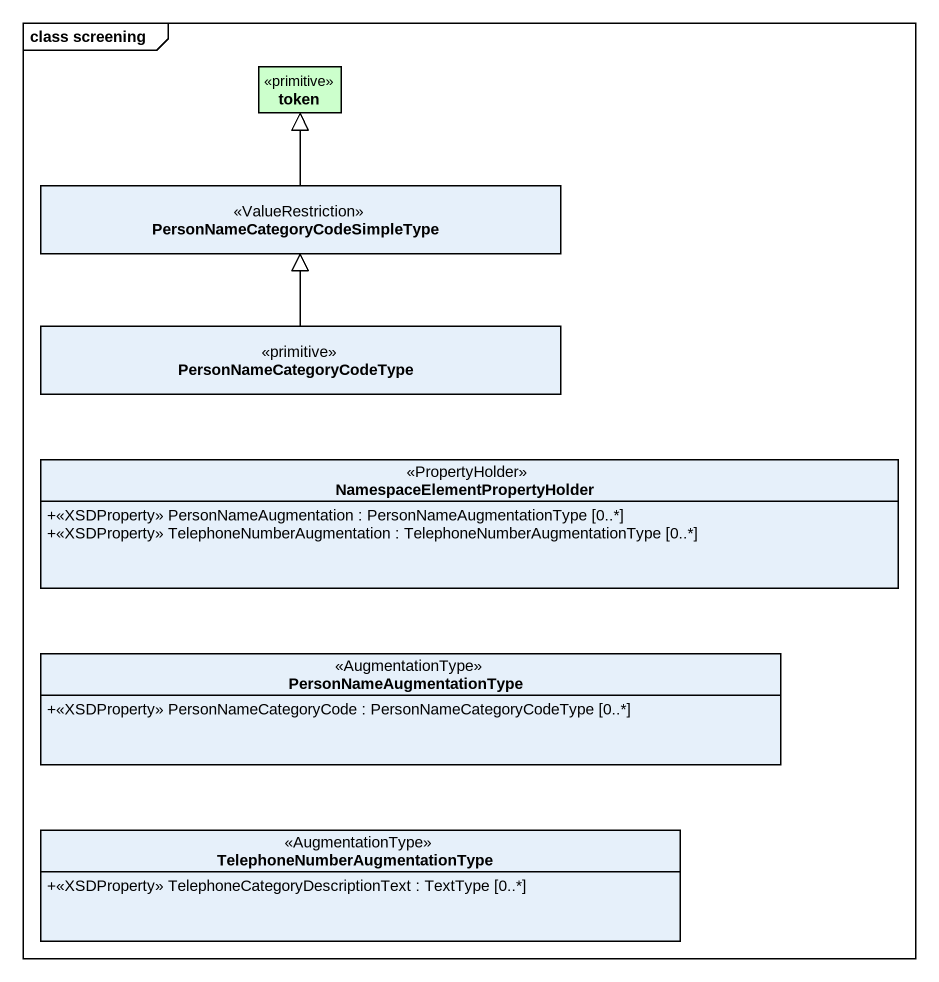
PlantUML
@startuml
mainframe class screening
hide circle
hide empty members
skinparam classAttributeIconSize 0
class token <<primitive>> #CCFFCC
class "PersonNameCategoryCodeSimpleType" as PersonNameCategoryCodeSimple <<ValueRestriction>>
class PersonNameCategoryCodeType <<primitive>>
class "NamespaceElementPropertyHolder" as NamespaceElementPropertyHold <<PropertyHolder>> {
  +<<XSDProperty>> PersonNameAugmentation : PersonNameAugmentationType [0..*]
  +<<XSDProperty>> TelephoneNumberAugmentation : TelephoneNumberAugmentationType [0..*]
}
class PersonNameAugmentationType <<AugmentationType>> {
  +<<XSDProperty>> PersonNameCategoryCode : PersonNameCategoryCodeType [0..*]
}
class "TelephoneNumberAugmentationType" as TelephoneNumberAugmentationT <<AugmentationType>> {
  +<<XSDProperty>> TelephoneCategoryDescriptionText : TextType [0..*]
}
PersonNameCategoryCodeSimple -up-|> token
PersonNameCategoryCodeType -up-|> PersonNameCategoryCodeSimple
@enduml
